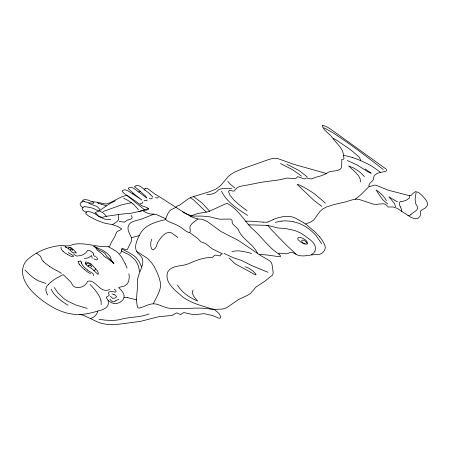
<?xml version="1.0" encoding="UTF-8"?>
<svg xmlns="http://www.w3.org/2000/svg" width="450" height="450" viewBox="0 0 450 450"><rect width="100%" height="100%" fill="white"/><g stroke="black" fill="none" stroke-linecap="round" stroke-linejoin="round"><path stroke-width="0.67" d="M101.132 304.729L101.143 303.345A39.375 22.86 23.1 0 0 100.896 300.291M91.367 266.468L91.356 266.265A0.793 0.439 24.1 0 0 91.266 266.096L90.821 265.714M119.784 253.71L120.853 252.568A11.874 6.277 24.8 0 0 121.483 251.044L121.629 249.227L122.074 248.625A1.226 0.647 25.3 0 1 122.608 248.569L126.174 249.649L127.384 249.429L131.158 241.74L131.614 238.123L128.531 231.396A27.45 13.877 26.3 0 1 128.188 226.463C129.386 221.552 135.287 220.922 139.348 219.707A106.644 49.731 23.1 0 0 141.615 219.054L154.08 214.093M319.748 236.925L315.028 231.936L305.73 224.055L311.164 221.76L313.768 219.999L319.95 211.388L322.864 208.974L326.363 207.045L333.473 204.683L345.87 201.803L353.216 199.564L356.766 199.108L360.067 199.749L373.528 204.193L376.549 204.356L382.719 203.76L385.273 204.053L388.266 207.028L393.238 206.972L397.091 208.305L410.946 217.367L413.854 218.385L417.099 218.453L418.343 218.008L420.007 216.399L420.508 214.149L420.306 211.669L420.694 210.797L425.756 207.647L427.185 205.768L427.5 204.643L427.089 201.982L425.739 199.648L421.926 195.328L419.22 192.971A8.061 2.846 32 0 0 417.713 192.201L415.541 191.616L412.875 193.483L411.272 195.328L409.252 195.609L388.069 190.148L376.037 185.197L374.152 185.158L370.271 186.435L369.09 186.412L368.927 185.169L369.793 183.426L373.123 180.045L374.079 176.018L375.131 174.718L377.657 173.25A59.141 21.257 32.3 0 1 380.908 172.361L386.106 171.219L386.539 170.207L386.28 169.183L331.588 129.819A12.898 4.494 29.6 0 0 328.888 128.059A13.826 4.821 29.6 0 0 325.789 126.36L322.768 125.331A2.441 0.844 29.5 0 0 322.2 125.443C323.303 130.32 329.023 133.335 332.032 137.261A16.414 5.816 29.5 0 1 332.634 137.964C336.251 143.449 343.327 148.337 343.406 155.295C343.198 157.759 345.876 159.306 341.601 159.615C342.304 161.685 341.381 163.732 341.561 165.898C342.118 172.822 330.266 169.436 326.402 173.548L309.763 168.778A189.613 83.424 32.8 0 0 306.799 167.985L293.377 164.188A40.303 15.171 29 0 1 290.222 163.035L277.521 158.484L273.504 158.271L269.499 159.278L241.881 168.998L235.125 171.877L231.474 173.976L228.313 176.456L220.753 185.451L216.157 188.977L209.644 191.666L191.306 197.28A78.216 36.877 29.4 0 0 188.544 198.647L179.252 205.436L176.974 206.128L175.922 207.354L170.736 209.953A28.463 13.686 27.5 0 0 169.751 210.819L168.373 212.715L166.072 217.575L165.791 219.549L167.906 221.31L175.657 224.511A19.024 9.428 26.9 0 1 178.076 225.748C181.704 226.676 192.409 238.821 189.866 227.914A24.868 12.009 28.2 0 1 190.536 225.529L192.308 223.335L196.785 219.757M416.081 192.532L415.114 198.984L415.451 202.545A35.916 12.713 32.7 0 0 415.946 204.086C420.604 210.639 414.09 210.859 410.771 214.757M306.562 242.933L306.568 242.904A3.308 1.468 30.7 0 0 306.624 242.516M151.633 239.282L150.913 241.881A37.294 18.996 27.6 0 0 150.761 244.732C150.547 246.842 151.926 251.888 154.592 248.805A30.347 15.502 25.4 0 0 155.661 247.567A29.537 15.092 25.4 0 0 156.313 246.487L157.421 243.163A31.838 16.217 27.7 0 1 157.843 242.128C160.74 238.022 164.171 232.352 169.763 232.374A3.819 1.901 26.9 0 1 171.658 232.954L177.756 237.381M95.687 268.886L94.793 270.146A3.673 2.025 24.2 0 1 94.258 270.377A4.123 2.272 24.2 0 1 93.859 270.456M193.039 290.008C190.834 294.261 195.159 298.069 197.651 301.027C189.602 297.619 181.946 292.674 177.469 284.934M314.955 251.027C317.632 244.097 309.831 239.484 305.134 236.047C301.298 233.156 296.949 230.946 292.236 229.939A82.041 38.436 31.7 0 0 290.762 229.579L284.912 228.499A25.628 11.554 30.6 0 0 283.674 228.398L277.937 228.004L270.714 226.159A29.942 13.742 30.2 0 0 266.861 225.354M61.048 246.949L61.009 248.051A9.084 4.928 23.2 0 0 61.684 249.649L61.836 249.891A7.791 4.23 23.1 0 0 62.398 250.611L63.068 251.308M153.259 303.806C156.144 297.439 160.813 291.302 160.583 284.012C159.733 277.824 157.005 272.019 154.153 266.518A35.28 19.018 25.5 0 0 151.132 262.226L148.067 259.02A22.359 11.959 25.8 0 0 146.407 257.602L136.828 251.482M97.903 311.361C96.778 314.662 94.151 317.632 90.596 318.471M95.67 256.106L95.186 256.477L94.5 256.207A2.914 1.575 24.3 0 1 93.639 254.857M91.125 266.957L91.159 266.912A5.681 3.127 23.9 0 0 91.373 266.524M48.358 284.524C44.848 287.151 45.478 291.808 47.756 295.003M369.152 186.429L360.326 195.21L355.247 199.159M70.729 249.221L70.824 250.121M197.179 219.431L197.764 218.942L201.999 219.246L207.146 221.451L220.961 231.508L238.326 240.379L260.37 255.336L269.016 260.415L271.035 262.119L271.991 264.291L273.218 272.621L272.588 275.051L264.999 281.081L255.87 287.184L250.436 293.524L247.551 295.296L238.68 299.447L226.513 307.822L222.581 309.082L214.374 309.386C216.782 311.799 220.849 313.875 220.596 317.891L219.459 318.24L218.244 317.942L212.608 315.596L204.294 313.656L193.77 314.736L183.847 312.553L180.557 314.544L176.574 312.868L172.018 315.501L159.002 316.631L140.4 321.39L119.464 324.146L112.078 324.669L106.847 324.399L101.526 323.376L97.009 321.722L83.852 315.467A17.241 10.412 24.2 0 0 79.307 314.409C63.579 314.989 49.483 306.478 37.699 296.798C29.385 289.502 20.222 278.949 23.113 267.019A51.413 29.391 23.4 0 1 26.544 260.539C36.062 251.443 49.607 246.111 62.668 245.385C65.998 246.257 69.463 246.218 72.579 244.671A21.668 11.796 23.9 0 1 74.942 244.114C86.524 242.381 98.398 247.922 109.659 246.482C110.919 241.937 114.317 238.399 115.92 234C116.038 230.513 120.611 230.698 121.748 228.864L117.945 226.665A25.127 13.084 24.9 0 0 113.721 225.107A19.609 10.159 24.9 0 0 110.672 224.303L107.37 223.701A22.326 11.166 24.3 0 1 103.224 222.727L96.328 220.078L88.684 216.051L85.793 213.817L86.147 212.445A3.038 1.541 23.7 0 0 86.023 212.299A0.894 0.45 23.7 0 0 85.877 212.164L84.561 211.433A3.442 1.738 23.7 0 1 84.071 211.118L83.34 210.521A7.667 3.859 23.8 0 1 82.929 210.122L82.356 209.413A3.42 1.727 23.7 0 1 82.08 208.71L82.918 207.692L82.103 207.034A5.13 2.571 23.7 0 1 81.444 206.488A6.098 3.054 23.7 0 1 80.786 205.785L80.404 205.228A4.219 2.115 23.7 0 1 80.184 204.688L80.241 203.541A7.718 3.87 23.8 0 1 80.612 202.877L81.922 201.926M139.286 211.41L131.828 213.086A58.134 27.624 24 0 1 130.151 213.328L122.434 214.037A84.504 44.364 27.2 0 0 120.701 214.239L106.431 216.276L102.521 217.277L99.911 216.939L97.723 215.724A1.643 0.833 24.2 0 1 97.492 215.438L96.953 214.2A1.254 0.636 24.1 0 0 96.671 213.936L94.978 212.777L96.272 212.124A33.998 16.768 23.3 0 0 98.584 211.258L108.624 204.345A130.388 67.314 28.8 0 1 112.281 202.314L115.408 200.869M115.301 300.988C113.394 303.182 111.038 301.005 109.935 299.16M93.606 275.704C94.247 272.976 89.094 271.845 87.396 269.989M112.68 224.561L116.561 221.985L118.266 220.089A16.959 8.511 24.4 0 0 118.671 219.122L118.524 214.549M83.351 200.07L82.834 200.419A13.202 6.593 24 0 0 81.951 201.938A9.411 4.719 23.8 0 1 84.386 201.594M88.808 265.303L88.948 265.241A1.794 0.99 24.1 0 1 90.788 265.742M273.178 219.634L267.919 221.996M78.097 261.478L80.387 261.023M326.678 173.509L321.429 175.714L315.287 177.401A33.941 13.337 30.8 0 0 313.689 178.155L311.203 178.959L306.54 177.998L304.189 178.976L297.776 176.614L296.252 178.121A5.631 2.244 29.5 0 1 295.014 178.554L287.134 178.082L279.219 179.859L261.242 182.284L249.137 184.714A186.463 72.146 24.8 0 1 244.176 185.563L239.85 186.441L237.375 187.532L234.073 191.036L233.083 191.149L229.545 190.204L228.893 190.822L228.645 191.993L229.995 195.272L234.062 200.211L239.743 205.256L247.039 210.729M84.645 206.752A11.672 5.917 23.9 0 1 86.394 206.882L91.153 207.776A11.402 5.771 24 0 1 93.628 208.637C95.226 208.856 99.529 212.754 99.759 209.672A7.656 3.831 24 0 0 99.478 208.862L97.211 206.657L92.098 204.671A25.076 12.217 24 0 1 91.063 204.278L88.611 203.023L89.702 202.866A10.626 5.333 24 0 1 91.176 203.057L93.69 203.287A0.726 0.36 24 0 0 93.774 203.158L92.7 201.696L91.502 201.465A3.819 1.89 23.9 0 1 90.877 201.268L88.11 200.081L85.787 199.643A6.626 3.302 23.8 0 0 83.357 200.076M103.016 211.539L121.905 204.756L131.316 202.725M131.468 237.701L139.297 235.564M118.935 299.374L118.058 299.661A22.781 13.157 26.4 0 0 115.273 300.966M307.052 243.996L307.733 243.253A3.426 1.524 30.8 0 0 307.598 242.904L306.124 240.474L303.334 238.607A10.08 4.506 30.7 0 0 302.108 238.039L299.711 237.313A3.712 1.648 30.6 0 0 298.941 237.324L298.198 237.645A5.844 2.599 30.7 0 0 297.81 238.241L297.996 239.462A3.15 1.401 30.6 0 0 298.35 239.979L300.656 241.931A21.578 9.456 30.7 0 0 301.23 242.331L303.418 243.596M138.876 211.511L148.596 208.536M139.219 211.382C144.759 209.908 155.402 210.066 142.785 206.123A8.972 4.303 25.7 0 1 141.12 205.245L137.424 202.573A50.377 25.234 24.6 0 0 135.973 201.454L127.147 195.39C119.481 196.408 113.574 202.196 106.307 203.951A7.858 3.853 24.3 0 1 104.603 203.844L97.577 202.269L92.706 201.701M132.553 193.787L133.554 193.489A88.684 39.499 26.9 0 0 135.067 194.715L141.879 199.997L128.211 191.025A9.163 4.393 25.1 0 0 126.219 190.114L124.931 189.816A6.767 3.234 25.2 0 0 124.408 189.906L122.603 190.479A3.038 1.451 25.1 0 0 122.394 191.661L124.307 193.579L127.147 195.39M138.679 191.964L140.377 191.458L145.536 196.042A6.272 2.981 25.6 0 1 145.862 196.509L145.929 196.611A13.877 6.626 25.4 0 1 146.104 196.926L146.531 197.685A7.858 3.724 26 0 0 146.762 198.034L135.129 189.36A14.04 6.699 25.2 0 0 132.638 187.768L129.218 187.594A3.397 1.609 25.3 0 0 128.903 187.757L128.436 188.347A18.411 8.736 25.7 0 0 128.289 188.713L133.554 193.489M86.782 263.649C89.28 263.61 92.391 264.358 93.623 266.754A9.264 5.074 24.6 0 0 94.067 267.311L96.587 269.798A7.734 4.286 24.2 0 1 97.352 270.816L97.853 271.778A14.749 8.201 23.9 0 1 98.212 272.767L98.134 274.539L92.745 269.454A12.482 6.964 23.9 0 0 90.675 267.947L87.896 266.169M149.057 313.937C139.573 317.728 129.308 316.665 119.677 319.663A52.83 29.936 24.2 0 1 111.251 320.439L104.749 320.108L98.949 319.196M275.276 222.368L281.407 221.102M145.401 188.336L147.263 188.303L155.233 194.287A13.022 6.041 26.1 0 0 155.722 194.563L156.713 195.097A19.963 9.546 26 0 1 158.006 195.829L175.922 207.354A30.718 14.923 26.5 0 1 176.456 207.675L185.153 213.272A12.78 5.991 27.2 0 0 187.228 214.284L189.99 215.241L192.178 215.466L197.567 213.57L208.423 211.691L226.946 203.254C237.887 209.002 243.647 219.774 251.786 228.291C261.523 236.256 268.234 247.466 279.079 254.149M165.791 219.561C156.409 221.681 145.659 224.494 140.422 233.347C137.126 239.839 132.007 248.856 139.404 254.582C148.444 262.44 136.541 272.728 137.672 282.133C137.79 290.554 135.208 299.666 137.722 307.721L138.859 308.132C144.647 307.086 149.889 302.698 156.071 304.043C160.161 304.954 163.817 307.181 167.923 308.048C183.088 310.134 198.562 305.955 213.694 309.814M109.828 289.519C101.109 293.22 97.982 283.894 91.451 281.295A6.424 3.639 24.3 0 0 89.415 281.036L88.031 281.222A3.741 2.115 24.2 0 0 87.48 281.503C85.134 287.809 74.047 290.638 71.533 283.095A13.629 7.819 22.9 0 0 70.678 281.874L63.242 274.607L57.234 277.729A93.662 55.727 26.4 0 0 48.336 284.512M231.885 251.393L237.324 250.841A24.773 12.144 29.8 0 1 238.916 250.875L243.771 251.528L251.618 253.395M84.285 258.384L87.013 258.109A11.076 5.991 23.6 0 0 88.903 257.451L91.631 255.532L92.194 258.261M79.768 314.471C86.49 314.241 93.066 312.598 99.427 310.489C104.574 309.741 110.458 305.848 107.876 300.021L106.262 297.608A1.873 1.069 25.1 0 1 106.346 297.18L109.176 295.397L108.54 292.691A2.379 1.35 25.2 0 1 108.669 292.174L110.976 291.454A7.363 4.191 25.4 0 1 113.108 291.713L115.358 292.123A1.305 0.737 25.3 0 0 115.678 292.022L115.971 291.679A2.925 1.648 25.3 0 0 115.976 290.863L115.937 290.751A2.199 1.243 25.3 0 0 115.605 290.25L114.294 289.153M245.576 221.259L249.587 221.175A61.2 28.772 30.5 0 1 251.291 221.22L263.233 222.159M206.809 194.411C211.303 194.721 215.775 193.545 218.548 189.827A17.263 7.661 28.3 0 1 219.313 189.416L220.939 188.91A31.359 14.006 28.7 0 1 223.498 188.578L231.936 188.708M110.689 219.358C102.167 221.119 96.789 212.912 89.038 211.669A6.632 3.369 23.9 0 0 88.492 211.629L88.312 211.618A16.116 8.241 24.1 0 0 86.749 211.691L86.226 211.731L86.316 212.642M190.041 216.056L202.477 216.107L208.356 216.624A27.878 13.32 28.3 0 1 210.516 217.029L218.852 219.009A16.852 7.746 27.9 0 0 220.477 219.234L230.383 219.043A1.226 0.562 28.5 0 1 230.895 219.313L231.907 220.376A4.393 2.031 28.5 0 1 232.239 221.102L232.268 221.237A3.521 1.626 28.5 0 1 232.279 221.507L232.166 221.946A11.857 5.479 29 0 0 232.059 222.227L232.881 224.083L237.375 228.499A8.899 4.168 28.7 0 1 238.247 229.596C242.128 239.389 253.136 243.793 257.569 253.35M84.437 201.662L88.403 202.669M248.192 224.797L266.873 225.371M144.045 200.627L146.762 200.672A1.789 0.855 25.8 0 0 146.981 200.402L146.931 199.873M149.254 198.568C149.979 198.669 152.781 199.35 152.089 197.831M343.339 155.351L345.364 155.734A48.774 18.023 31 0 1 352.862 157.691M68.344 247.191L71.066 247.972A4.163 2.261 23.2 0 1 72.27 248.653L73.311 249.536A27.799 15.306 22.5 0 1 74.334 250.594L75.178 251.511A13.157 7.082 23.8 0 0 75.617 251.966L76.382 253.069L75.099 252.641M127.502 297.568L131.411 298.569A44.584 24.199 25.8 0 0 133.307 299.081L136.749 299.891M65.751 247.815L66.139 247.669L65.79 246.87M305.173 243.737L304.976 243.697A3.617 1.609 30.7 0 1 304.526 243.585C303.092 243.399 300.054 240.75 302.636 240.069A1.969 0.878 30.7 0 1 303.098 240.137L304.043 240.491A4.388 1.958 30.7 0 1 305.629 241.459L306.596 242.505M293.406 221.788C300.831 223.256 307.558 227.233 312.998 232.431A28.693 12.741 30.4 0 1 316.311 235.918L321.66 243.799M101.784 204.272L98.353 203.344M119.126 221.417L124.515 222.159L127.429 220.061L131.293 218.947L132.204 217.783L131.406 215.398M155.362 197.775L157.719 197.916L158.287 197.078M87.249 308.441L75.797 304.954L68.113 301.359A25.256 14.507 23.7 0 1 63.191 297.99L57.96 292.849L54.231 287.511M45.872 283.393L39.617 281.317A16.189 9.203 22.1 0 1 37.417 280.277L36.349 279.681A21.982 12.443 22.2 0 1 33.57 277.886L29.723 274.759L24.964 270M74.554 252.951L73.479 252.703A1.232 0.669 23.4 0 0 73.142 252.697A0.889 0.484 23.3 0 1 72.765 252.72L68.428 248.805A14.794 8.1 22.7 0 0 64.946 246.319M197.764 218.942L196.2 218.475A23.22 10.794 27.3 0 1 191.717 216.889M352.873 157.703L353.796 158.006A50.029 18.506 31 0 1 358.661 159.773L367.487 163.761A25.875 9.383 30.8 0 1 372.78 166.843L376.014 169.026A42.75 15.733 30.8 0 1 378.27 170.668L380.452 172.339M245.362 266.816L247.337 267.525A7.869 3.898 29.8 0 1 248.957 268.29L252.186 270.495A19.384 9.697 29.7 0 1 253.969 272.008C261.034 279.034 248.265 270.686 246.673 270.039A57.471 29.931 29.9 0 0 244.131 268.673L236.087 264.369A11.88 5.811 29.4 0 1 234.579 263.295L228.994 258.013M268.02 272.306L251.747 265.596A48.122 22.506 29.6 0 1 248.839 264.144L241.222 260.319L234 257.923A19.384 9.349 29 0 1 232.403 257.344L224.049 253.367M71.528 248.197L69.947 247.748A1.671 0.906 23.2 0 0 69.429 247.776L69.142 247.866A8.393 4.562 23.4 0 0 68.867 248.001A3.122 1.693 23.3 0 0 68.321 248.726M165.724 218.604L164.368 218.059A37.586 17.657 26.4 0 1 159.969 216.112L155.542 214.284L150.958 214.02A4.433 2.154 26 0 1 150.176 213.885L148.191 213.294A16.228 7.802 25.8 0 1 146.289 212.625L144.973 212.001A7.56 3.662 25.9 0 1 144.354 211.635L142.852 210.724M347.226 160.481L357.154 164.953L367.453 171.518A18.405 6.519 30.8 0 0 369.394 172.524L371.177 173.261L365.113 168.885M121.472 251.038L128.869 254.666A14.884 7.971 25.4 0 1 130.646 255.915L134.528 259.386A14.58 7.819 25.5 0 1 135.922 261.045L138.054 265.061L139.764 271.575M90.534 273.684L87.801 272.177L84.437 269.556M191.722 216.849L182.706 211.821M106.161 205.937L104.822 205.335A10.378 5.186 24.3 0 0 101.779 204.227M286.926 164.261L299.076 170.55L307.249 176.923M280.513 163.541L291.954 169.38L298.8 174.015A51.834 21.375 29.1 0 1 299.993 174.971L301.466 176.181M121.719 248.979L128.391 252.332A31.995 17.348 25.3 0 1 130.691 253.654L132.452 254.751A17.983 9.636 25.5 0 1 135.816 257.271L138.915 261.152L141.666 266.878M108.669 246.982L109.406 247.337A34.436 18.787 24.5 0 1 112.472 248.951L116.37 251.471A16.031 8.612 24.8 0 1 118.682 253.479L121.708 257.276L125.123 263.621M113.996 294.525L114.227 294.637A4.601 2.621 25.3 0 1 115.532 295.476L116.454 296.539A1.491 0.844 25.4 0 1 116.505 296.882L115.498 297.821A23.411 13.185 24.6 0 1 114.947 298.074L112.714 298.327L110.261 296.286M123.598 198.163L125.876 199.305A22.168 10.929 24.9 0 1 133.076 203.979M99.377 210.876L103.433 213.143L106.431 216.276M323.859 127.834L325.873 128.835A37.513 13.449 29.7 0 1 332.168 132.345C349.942 143.64 366.649 156.549 383.231 169.504M397.524 201.791L394.65 200.295A13.697 4.984 31.7 0 1 392.136 198.754L388.929 196.684L394.447 203.552A14.259 5.338 31.5 0 1 394.965 204.626L395.409 206.859M91.462 264.099L88.341 262.581L86.017 261.979A1.502 0.827 23.9 0 0 85.314 262.266L85.444 263.649M67.748 254.548L68.642 255.032A11.177 6.176 23 0 1 69.165 255.324L71.499 256.545A1.811 0.99 23.3 0 0 71.977 256.646L72.129 256.663A2.374 1.299 23.3 0 0 73.136 256.511L73.429 256.236A0.889 0.484 23.3 0 0 73.395 255.954L71.893 254.751A22.247 12.375 22.9 0 0 70.892 254.177L68.242 252.709M93.892 258.879L96.221 259.819A1.682 0.917 24.3 0 0 96.744 259.802L97.442 259.324A2.565 1.389 24.3 0 0 97.543 258.75L96.457 257.034M72.433 249.666L72.872 250.222A4.354 2.357 23.2 0 1 72.591 250.56M190.282 197.741L190.457 197.848A19.671 9.197 27 0 1 193.567 199.952L206.364 212.192M303.919 222.913L305.769 224.083M193.359 196.476L202.162 203.046L209.678 211.297M36.613 253.108L40.461 256.224A4.708 2.616 21.8 0 1 40.815 256.809L41.468 258.75A8.331 4.629 22.3 0 0 42.216 260.049L43.194 261.191M247.624 215.438C237.662 208.901 226.783 202.208 221.428 191.087M61.38 273.341L58.146 271.305A17.342 9.917 22.5 0 0 56.233 270.321L54.844 269.691A8.781 4.905 22.7 0 1 53.235 268.824L49.494 266.327M321.823 206.37L314.404 200.818L297.09 184.354L298.884 184.792L303.716 187.228A60.289 25.644 30 0 1 306.765 188.933L311.951 192.116A29.964 12.397 30 0 1 314.961 194.231L325.507 203.158M235.007 188.106L230.091 184.044A18.759 8.01 28.4 0 1 228.459 182.126L227.886 181.373M387.658 203.917L382.759 199.738L380.16 196.161A39.78 15.188 30.7 0 0 379.513 195.182L376.121 189.922L379.395 192.364A32.518 12.375 31.1 0 1 381.105 193.944L382.764 195.621A21.279 8.027 31.2 0 1 384.446 197.589L386.438 200.559M144.546 209.779L127.024 195.536M108.146 300.262C110.858 302.895 114.874 304.813 118.552 302.918A26.269 14.844 24.7 0 0 120.347 302.04C123.188 300.611 125.078 297.124 123.683 294.058A14.603 8.28 25.2 0 0 120.426 289.463L120.066 289.091A18.585 10.283 26 0 1 119.576 288.608L118.71 287.454L124.374 286.088L127.299 283.928L128.661 281.357L129.246 277.526A44.64 24.564 24 0 0 129.088 275.079L128.874 273.808M140.377 191.458L135.962 187.813A5.327 2.514 25.3 0 0 135.546 187.521L135.326 187.38A4.686 2.194 25.4 0 1 134.505 186.773C137.093 183.178 141.508 187.02 143.775 189.084A12.437 5.889 25.4 0 1 144.377 189.602L144.934 190.108A26.736 12.831 25.3 0 1 150.019 194.096M113.873 263.661L112.989 262.856A61.684 34.819 23.4 0 0 111.949 261.911L109.344 259.751A12.544 6.834 24.6 0 0 108.157 258.924L104.484 256.624A4.14 2.222 24.7 0 1 103.877 256.061C102.077 252.562 97.571 251.899 96.013 248.248A6.919 3.707 24 0 0 94.624 246.921L93.758 246.246L102.122 250.014A17.415 9.433 24.3 0 1 109.429 255.656A10.946 5.906 24.5 0 1 110.616 257.389L110.801 257.878A5.276 2.841 24.7 0 1 110.908 258.294L110.959 258.896A8.213 4.416 25.2 0 0 111.201 260.151L113.878 263.655L108.906 258.159A20.829 11.391 24.4 0 0 108.456 257.816L106.706 256.326L105.547 254.222A5.276 2.835 24.5 0 0 102.628 251.814L99.551 250.403A5.254 2.796 24.5 0 1 98.809 249.981L95.58 247.219M296.139 254.205L287.944 246.628A130.191 53.314 31.8 0 1 285.531 244.288L271.226 229.562L267.986 225.557M189.776 232.633L197.612 238.393L200.953 241.847L205.493 243.478L212.287 248.861L222.441 253.794L220.674 254.599L220.084 255.938L215.083 255.043L213.143 256.624A8.617 4.292 28.2 0 1 211.562 257.558C203.344 257.366 195.851 260.505 188.46 263.762C181.693 266.709 172.322 264.78 167.805 271.794C163.828 282.656 175.748 290.824 182.919 297.09C191.019 303.036 200.953 305.527 210.403 308.481A28.249 14.934 28.8 0 0 214.464 309.296M149.957 194.113L152.809 196.976M90.096 284.377C94.236 289.221 99.208 293.929 100.862 300.285M364.393 176.58L360.928 172.963A12.223 4.5 30.6 0 0 359.145 171.534L355.652 169.222A25.014 9.321 30.6 0 0 353.295 167.861L348.626 165.926L356.169 173.008L358.65 175.877L360.107 178.746L360.467 182.047M259.493 254.666C264.735 254.194 273.977 256.269 280.344 256.714L280.581 256.067L279.039 254.081L278.887 253.463L279.36 253.181L286.02 253.834L287.702 253.654L290.256 252.338L292.404 252.613A7.245 3.347 30.8 0 1 294.216 253.277C301.489 258.643 309.69 254.064 317.559 254.644C322.706 254.666 327.577 248.597 324.101 243.771A34.279 15.244 30.4 0 0 319.748 236.925M138.504 209.818L134.257 205.037A18.371 9.034 25 0 0 133.065 203.985M73.575 253.873L73.845 254.188A4.973 2.706 23.5 0 0 74.767 254.987L75.909 255.673A3.808 2.07 23.5 0 0 76.978 256.084L80.758 255.532A28.693 15.345 22.9 0 0 83.537 254.424L85.815 252.827L87.744 250.324A1.704 0.917 24 0 1 88.222 250.29L88.909 250.414A5.13 2.773 24 0 1 92.987 253.119M93.077 253.114L93.156 253.221A2.914 1.575 24.1 0 1 93.381 253.643L93.589 254.841M79.329 264.206L79.043 263.79A9.501 5.22 24 0 1 78.075 261.501M51.142 289.288C53.578 294.435 58.027 298.266 62.505 301.613A41.074 23.411 24 0 0 67.995 305.196M142.808 201.982L142.847 202.77L141.817 203.299A4.894 2.351 25.5 0 1 140.299 203.282M125.094 263.559L127.108 268.178M400.528 207.017C398.79 204.784 398.452 200.745 402.255 201.392A32.288 11.689 31.2 0 0 403.251 201.24L406.451 200.115L409.343 198.056A18.101 6.525 31.5 0 0 409.472 195.615M88.824 265.899L88.841 265.939A2.272 1.254 24.1 0 1 88.689 265.264M144.906 190.041L144.619 189.006A6.244 2.925 25.9 0 1 145.316 188.274M81.332 262.097L81.608 263.053M360.799 160.633L359.595 157.703A10.879 3.87 30.3 0 0 358.701 156.578L350.246 149.473L336.364 140.051A10.035 3.549 29.9 0 0 334.378 139.011L333.743 138.752A2.064 0.726 29.8 0 0 333.113 138.561M267.992 222.064A30.426 13.393 28.8 0 1 263.205 222.126M273.133 219.594A71.713 32.186 31.7 0 1 280.412 217.266C286.284 215.623 292.596 215.921 297.771 219.465A43.217 19.356 30.4 0 1 303.924 222.902M315.056 251.089A42.632 19.091 29.9 0 1 311.366 254.655M281.469 221.158A41.614 18.607 30.9 0 1 293.366 221.721M306.951 243.917A6.002 2.672 30.7 0 1 303.435 243.669M400.551 207.028A48.262 18.309 31 0 1 401.721 211.371M410.822 214.796A30.549 11.301 31.5 0 1 408.004 215.595M98.263 203.372A2.655 1.311 24.2 0 1 97.448 202.252M111.966 293.946A6.413 3.662 25.3 0 1 114.008 294.474M124.048 297.501A11.661 6.654 26.2 0 1 127.491 297.523M86.091 264.476A4.5 2.475 24.1 0 1 86.732 263.616M82.963 207.596A5.327 2.683 23.8 0 1 84.465 206.73M67.753 254.537A14.231 7.689 23.3 0 1 63 251.331M70.678 249.143A1.704 0.922 23.3 0 1 72.343 249.711M80.432 260.994A2.087 1.147 23.6 0 1 81.264 262.08M87.497 269.921A15.3 8.381 24.3 0 1 81.422 263.036M84.499 269.528A28.046 15.255 24.6 0 1 79.251 264.218M87.958 266.124A7.144 3.915 24.1 0 1 85.388 263.655M49.534 266.299A30.251 16.594 23 0 1 43.087 261.225"/></g></svg>
